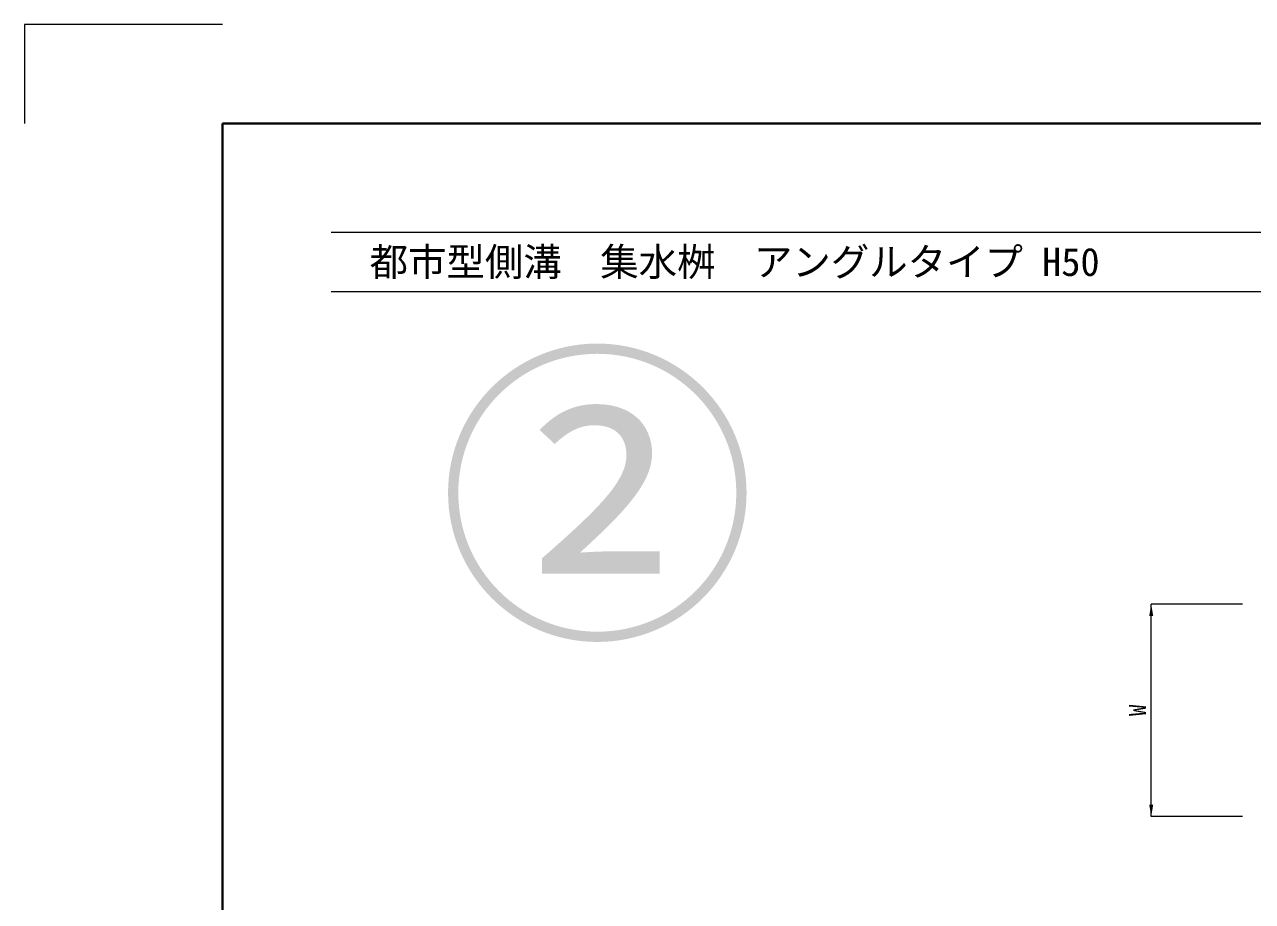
# Model space of a CAD drawing. Units: millimetres, scale not verified. Extents: x 42559 to 133118, y -58351 to -47326.
# Drawn here: x 52459 to 54941, y -51155 to -49381 of the extents above; entities that cross this region are included whole.
import ezdxf
from ezdxf.enums import TextEntityAlignment as Align

# ---------------------------------------------------------------- set-up
doc = ezdxf.new("R2010")
doc.units = ezdxf.units.MM
doc.header["$LTSCALE"] = 23
for name, color, linetype, lineweight in [('Defpoints_3', 8, 'Continuous', 0), ('図枠', 7, 'Continuous', 5), ('寸法線', 7, 'Continuous', 13)]:
    doc.layers.add(name, color=color, linetype=linetype, lineweight=lineweight)
doc.layers.add('補助線', color=8, linetype='Continuous')
doc.styles.add('ＭＳ ゴシック', font='')
doc.styles.get('ＭＳ ゴシック').set_extended_font_data('MS Gothic')

# ---------------------------------------------------------------- blocks, each defined once
blk = doc.blocks.new('filled_arrow')
at = {"color": 0, "linetype": 'Continuous', "lineweight": -2}
blk.add_solid([(7.5, 1.25), (0, 0), (7.5, -1.25)], dxfattribs=at)

msp = doc.modelspace()

# ---------------------------------------------------------------- linework, layer by layer
at = {"layer": 'Defpoints_3', "color": 1, "lineweight": 13}
for p, q in [((52458.8, -49381.45), (52458.8, -49581.45)), ((52858.8, -49381.45), (52458.8, -49381.45))]:
    msp.add_line(p, q, dxfattribs=at)
at = {"layer": '図枠', "lineweight": 40}
for q in [(56458.8, -49581.45), (52858.8, -55121.45)]:
    msp.add_line((52858.8, -49581.45), q, dxfattribs=at)
at = {"layer": '図枠', "lineweight": 13}
for p, q in [((53078.8, -49801.45), (56238.8, -49801.45)), ((53078.8, -49921.45), (56238.8, -49921.45))]:
    msp.add_line(p, q, dxfattribs=at)
at = {"layer": '寸法線'}
for p, q in [((54736.64, -50983.36), (54736.64, -50553.36)), ((54921.25, -50553.36), (54736.64, -50553.36)), ((54921.25, -50983.36), (54736.64, -50983.36))]:
    msp.add_line(p, q, dxfattribs=at)

# ---------------------------------------------------------------- block references
at = {"layer": '寸法線', "xscale": 3.2, "yscale": 3.2}
for p, rotation in [((54736.64, -50553.36), 270), ((54736.64, -50983.36), 90)]:
    msp.add_blockref('filled_arrow', p, dxfattribs=dict(at, rotation=rotation))

# ---------------------------------------------------------------- texts
at = {"layer": '図枠', "style": 'ＭＳ ゴシック'}
msp.add_text('\u3000都市型側溝\u3000集水桝\u3000アングルタイプ H50', height=56.96, dxfattribs=at).set_placement((53078.8, -49861.45), align=Align.MIDDLE_LEFT)
at = {"layer": '寸法線', "style": 'ＭＳ ゴシック'}
msp.add_text('W', height=34.18, rotation=90, dxfattribs=at).set_placement((54708.64, -50768.36), align=Align.MIDDLE_CENTER)
at = {"layer": '補助線', "style": 'ＭＳ ゴシック'}
msp.add_text('②', height=474.7, dxfattribs=at).set_placement((53616.75, -50099.67), align=Align.TOP_CENTER)

doc.saveas('drawing.dxf')
